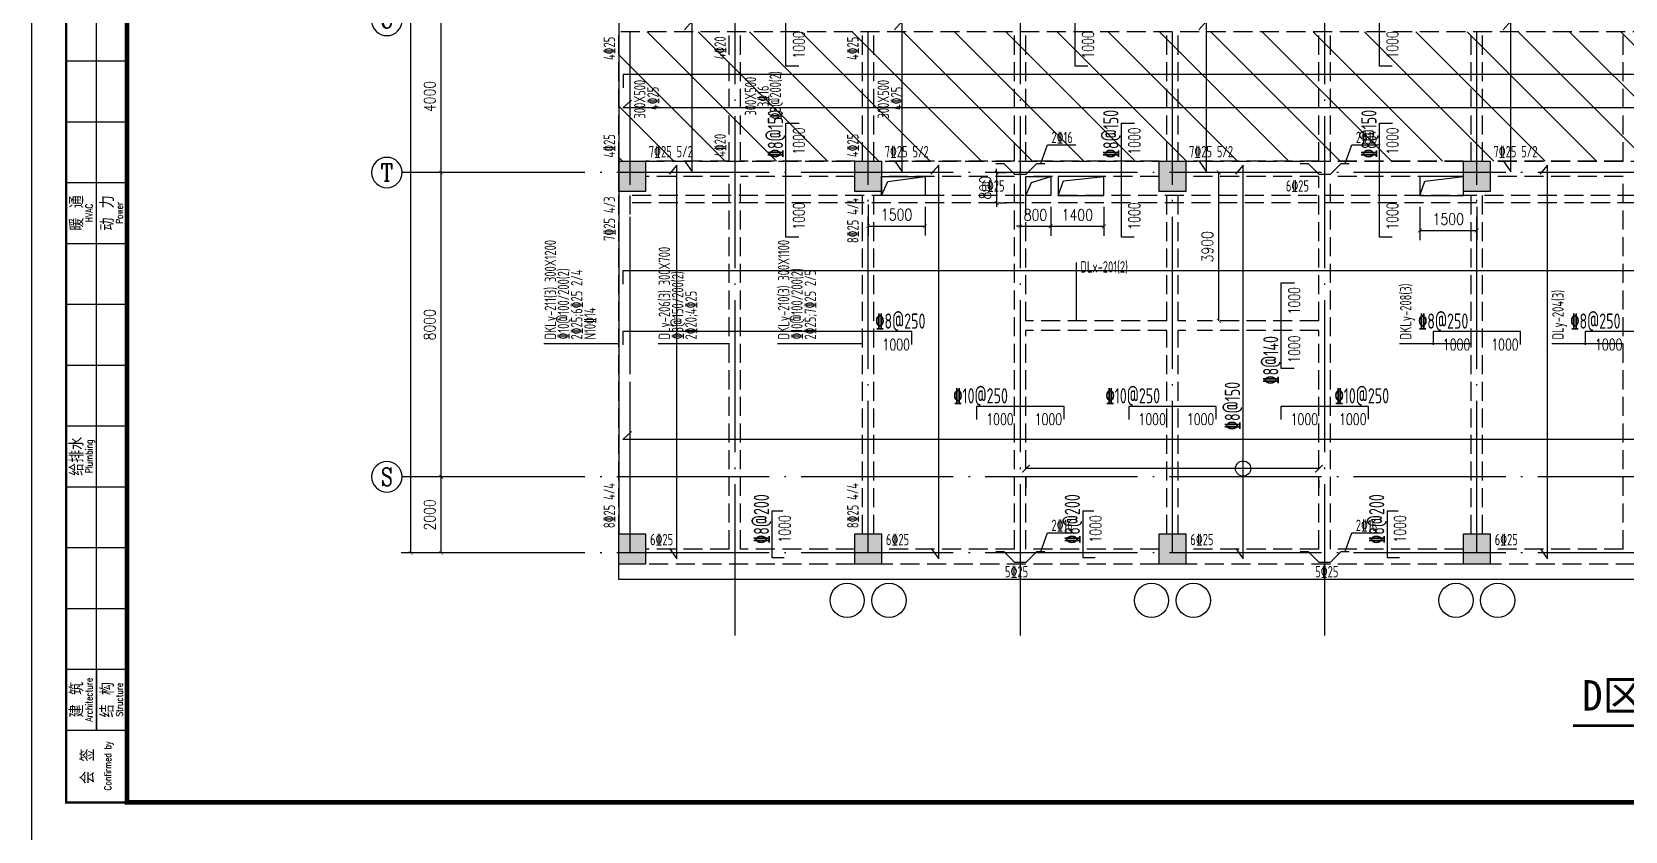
# Model space of a CAD drawing. Header units: millimetres. Extents: x 2998490 to 15040601, y 444546 to 7822218.
# Drawn here: x 14841995 to 14883870, y 7654209 to 7675226 of the extents above; entities that cross this region are included whole.
import ezdxf
from ezdxf.enums import TextEntityAlignment as Align

# ---------------------------------------------------------------- set-up
doc = ezdxf.new("R2010")
doc.units = ezdxf.units.MM
doc.header["$LTSCALE"] = 2000
doc.linetypes.add('DASH', pattern=[0.35, 0.25, -0.1])
doc.linetypes.add('DOTE', pattern=[2.42, 2, -0.2, 0.02, -0.2])
for name, color, linetype in [('3-AXIS', 3, 'Continuous'), ('3-AXIS_TEXT', 7, 'Continuous'), ('3-ban', 84, 'Continuous'), ('3-ban-hatch', 9, 'Continuous'), ('3-ban-rein', 1, 'Continuous'), ('3-ban-TEXT', 7, 'Continuous'), ('3-column-DOWN', 232, 'Continuous'), ('3-COLUMN-UP', 2, 'Continuous'), ('3-dcl', 3, 'Continuous'), ('3-dote', 43, 'DOTE'), ('3-HATCH', 8, 'Continuous'), ('3-liang-rein-X', 54, 'Continuous'), ('3-liang-rein-Y', 130, 'Continuous'), ('3-liang-R截面-X', 50, 'Continuous'), ('3-liang-R截面-Y', 70, 'Continuous'), ('3-liang-s-1', 44, 'Continuous'), ('3-liang-xu', 120, 'DASH'), ('3-装饰线脚', 7, 'Continuous'), ('AXIS', 3, 'Continuous'), ('AXIS_TEXT', 7, 'Continuous'), ('图框', 7, 'Continuous')]:
    doc.layers.add(name, color=color, linetype=linetype)
doc.styles.add('_TCH_AXIS', font='COMPLEX', dxfattribs={"bigfont": 'GBCBIG'})
doc.styles.add('COMPLEX', font='COMPLEX')
doc.styles.add('DIM_FONT', font='SIMPLEX', dxfattribs={"width": 0.8, "bigfont": 'HZTXT'})
doc.styles.add('TJ1', font='tj-romans1.shx', dxfattribs={"width": 0.8, "bigfont": 'tj-hztxt1.shx'})
doc.styles.add('TKZ2_tjkts.shx', font='tjromant.shx', dxfattribs={"bigfont": 'tjkts.shx'})
doc.styles.add('TSSD_Rein', font='Tssdeng.shx', dxfattribs={"width": 0.7, "bigfont": 'hztxt.shx'})
doc.styles.add('黑体', font='SIMHEI.TTF')
doc.dimstyles.new('DIMN100', dxfattribs={"dimtxt": 300, "dimasz": 100, "dimexe": 250, "dimexo": 300, "dimgap": 150, "dimtad": 1, "dimdec": 0, "dimzin": 0, "dimdsep": 46, "dimtxsty": 'DIM_FONT', "dimblk": 'ARCHTICK', "dimcen": 0.09, "dimclrt": 7, "dimazin": 2, "dimtfac": 1, "dimtdec": 0, "dimtix": 1, "dimtmove": 2, "dimatfit": 3, "dimldrblk": 'ARCHTICK', "dimfxl": 0, "dimtolj": 1, "dimtzin": 0, "dimarcsym": 0})

# ---------------------------------------------------------------- blocks, each defined once
blk = doc.blocks.new('TJAD_TK_A0')
at = {"layer": '图框'}
for p, q in [((973, -441.7), (973, 399.3)), ((990, -412.7), (990, -156.7)), ((982, -236.7), (998, -236.7)), ((982, -252.7), (998, -252.7)), ((982, -268.7), (998, -268.7)), ((982, -284.7), (998, -284.7)), ((982, -300.7), (998, -300.7)), ((982, -316.7), (998, -316.7)), ((982, -332.7), (998, -332.7)), ((982, -348.7), (998, -348.7)), ((982, -364.7), (998, -364.7)), ((982, -380.7), (998, -380.7)), ((982, -396.7), (998, -396.7)), ((990, -396.7), (990, -412.7)), ((982, -412.7), (998, -412.7))]:
    blk.add_line(p, q, dxfattribs=at)
at = {"layer": '图框', "const_width": 1.2}
blk.add_lwpolyline([(2152, -431.7), (2152, 389.3), (998, 389.3), (998, -431.7)], close=True, dxfattribs=at)
at = {"layer": '图框', "const_width": 0.6}
blk.add_lwpolyline([(998, -431.7), (982, -431.7), (982, -156.7), (998, -156.7)], dxfattribs=at)
at = {"layer": '图框', "style": 'TKZ2_tjkts.shx'}
for s, p in [('暖 通', (984.79, -276.7)), ('动 力', (992.79, -276.7)), ('给排水', (984.79, -340.7)), ('建 筑', (984.79, -404.7)), ('结 构', (992.79, -404.7)), ('会 签', (987.62, -422.2))]:
    blk.add_text(s, height=3.6, rotation=90, dxfattribs=at).set_placement(p, align=Align.MIDDLE_CENTER)
at = {"layer": '图框', "style": 'TKZ2_tjkts.shx', "width": 0.8}
for s, p in [('HVAC', (988.02, -276.7)), ('Power', (996.02, -276.7)), ('Plumbing', (988.02, -340.7)), ('Architecture', (988.02, -404.7)), ('Structure', (996.02, -404.7)), ('Confirmed by', (992.95, -422.09))]:
    blk.add_text(s, height=1.8, rotation=90, dxfattribs=at).set_placement(p, align=Align.MIDDLE_CENTER)
blk = doc.blocks.new('_ArchTick')
at = {"color": 0, "linetype": 'ByBlock', "const_width": 0.15}
blk.add_lwpolyline([(-0.5, -0.5), (0.5, 0.5)], dxfattribs=at)
blk = doc.blocks.new('*D584')
at = {"layer": 'AXIS', "color": 0, "lineweight": -2}
for p, q in [((14854449, 7663526), (14852501, 7663526)), ((14852751, 7661526), (14852751, 7663526)), ((14854449, 7661526), (14852501, 7661526))]:
    blk.add_line(p, q, dxfattribs=at)
at = {"layer": 'Defpoints', "color": 0}
for p in [(14852751, 7663526), (14854749, 7663526), (14854749, 7661526)]:
    blk.add_point(p, dxfattribs=at)
at = {"layer": 'AXIS', "color": 0, "lineweight": -2, "xscale": 100, "yscale": 100, "zscale": 100}
for p, rotation in [((14852751, 7663526), 90), ((14852751, 7661526), 270)]:
    blk.add_blockref('_ArchTick', p, dxfattribs=dict(at, rotation=rotation))
at = {"layer": 'AXIS', "color": 7, "insert": (14852451, 7662526), "char_height": 300, "attachment_point": 5, "rotation": 90, "style": 'DIM_FONT'}
blk.add_mtext('\\A1;2000', dxfattribs=at)
blk = doc.blocks.new('*D585')
at = {"layer": 'AXIS', "color": 0, "lineweight": -2}
for p, q in [((14854449, 7671526), (14852501, 7671526)), ((14852751, 7663526), (14852751, 7671526)), ((14854449, 7663526), (14852501, 7663526))]:
    blk.add_line(p, q, dxfattribs=at)
at = {"layer": 'Defpoints', "color": 0}
for p in [(14852751, 7671526), (14854749, 7671526), (14854749, 7663526)]:
    blk.add_point(p, dxfattribs=at)
at = {"layer": 'AXIS', "color": 0, "lineweight": -2, "xscale": 100, "yscale": 100, "zscale": 100}
for p, rotation in [((14852751, 7671526), 90), ((14852751, 7663526), 270)]:
    blk.add_blockref('_ArchTick', p, dxfattribs=dict(at, rotation=rotation))
at = {"layer": 'AXIS', "color": 7, "insert": (14852451, 7667526), "char_height": 300, "attachment_point": 5, "rotation": 90, "style": 'DIM_FONT'}
blk.add_mtext('\\A1;8000', dxfattribs=at)
blk = doc.blocks.new('*D586')
at = {"layer": 'AXIS', "color": 0, "lineweight": -2}
for p, q in [((14854449, 7675526), (14852501, 7675526)), ((14852751, 7671526), (14852751, 7675526)), ((14854449, 7671526), (14852501, 7671526))]:
    blk.add_line(p, q, dxfattribs=at)
at = {"layer": 'Defpoints', "color": 0}
for p in [(14852751, 7675526), (14854749, 7675526), (14854749, 7671526)]:
    blk.add_point(p, dxfattribs=at)
at = {"layer": 'AXIS', "color": 0, "lineweight": -2, "xscale": 100, "yscale": 100, "zscale": 100}
for p, rotation in [((14852751, 7675526), 90), ((14852751, 7671526), 270)]:
    blk.add_blockref('_ArchTick', p, dxfattribs=dict(at, rotation=rotation))
at = {"layer": 'AXIS', "color": 7, "insert": (14852451, 7673526), "char_height": 300, "attachment_point": 5, "rotation": 90, "style": 'DIM_FONT'}
blk.add_mtext('\\A1;4000', dxfattribs=at)
blk = doc.blocks.new('*D594')
at = {"layer": 'AXIS', "color": 0, "lineweight": -2}
for p, q in [((14855249, 7689526), (14851701, 7689526)), ((14851951, 7661526), (14851951, 7689526)), ((14855249, 7661526), (14851701, 7661526))]:
    blk.add_line(p, q, dxfattribs=at)
at = {"layer": 'Defpoints', "color": 0}
for p in [(14851951, 7689526), (14855549, 7689526), (14855549, 7661526)]:
    blk.add_point(p, dxfattribs=at)
at = {"layer": 'AXIS', "color": 0, "lineweight": -2, "xscale": 100, "yscale": 100, "zscale": 100}
for p, rotation in [((14851951, 7689526), 90), ((14851951, 7661526), 270)]:
    blk.add_blockref('_ArchTick', p, dxfattribs=dict(at, rotation=rotation))
at = {"layer": 'AXIS', "color": 7, "insert": (14851640, 7677015), "char_height": 300, "attachment_point": 5, "rotation": 90, "style": 'DIM_FONT'}
blk.add_mtext('\\A1;28000', dxfattribs=at)
blk = doc.blocks.new('_AXISO')
blk.add_circle((0, 0), 0.5)
at = {"layer": '3-AXIS_TEXT', "style": 'COMPLEX', "width": 1.041667}
blk.add_attdef('A', text='', height=0.56, dxfattribs=at).set_placement((-0.25, -0.28), (0.25, -0.28), align=Align.FIT)
blk = doc.blocks.new('*D843')
at = {"layer": '3-ban', "color": 0, "lineweight": -2}
for p, q in [((14875822, 7663742), (14868122, 7663742)), ((14868122, 7663508), (14868122, 7663242)), ((14875822, 7663442), (14875822, 7663242))]:
    blk.add_line(p, q, dxfattribs=at)
at = {"layer": 'Defpoints', "color": 0}
for p in [(14868122, 7664108), (14875822, 7664042), (14868122, 7663742)]:
    blk.add_point(p, dxfattribs=at)
at = {"layer": '3-ban', "color": 0, "lineweight": -2, "xscale": 200, "yscale": 200, "zscale": 200, "rotation": 180}
blk.add_blockref('_ArchTick', (14868122, 7663742), dxfattribs=at)
at = {"layer": '3-ban', "color": 0, "lineweight": -2, "xscale": 200, "yscale": 200, "zscale": 200}
blk.add_blockref('_ArchTick', (14875822, 7663742), dxfattribs=at)
blk = doc.blocks.new('*D1861')
at = {"layer": '3-ban', "color": 0, "lineweight": -2}
for p, q in [((14873191, 7667626), (14873191, 7671526)), ((14873491, 7671526), (14873441, 7671526)), ((14873491, 7667626), (14873441, 7667626))]:
    blk.add_line(p, q, dxfattribs=at)
at = {"layer": 'Defpoints', "color": 0}
for p in [(14873191, 7671526), (14873191, 7671526), (14873191, 7667626)]:
    blk.add_point(p, dxfattribs=at)
at = {"layer": '3-ban', "color": 0, "lineweight": -2, "xscale": 100, "yscale": 100, "zscale": 100}
for p, rotation in [((14873191, 7671526), 90), ((14873191, 7667626), 270)]:
    blk.add_blockref('_ArchTick', p, dxfattribs=dict(at, rotation=rotation))
at = {"layer": '3-ban', "color": 7, "insert": (14872891, 7669576), "char_height": 300, "attachment_point": 5, "rotation": 90, "style": 'DIM_FONT'}
blk.add_mtext('\\A1;3900', dxfattribs=at)
blk = doc.blocks.new('*D1862')
at = {"layer": '3-ban', "color": 0, "lineweight": -2}
for p, q in [((14867350, 7671526), (14867350, 7671626)), ((14867350, 7671526), (14867350, 7670726)), ((14867387, 7671526), (14867600, 7671526)), ((14867350, 7670726), (14867350, 7670626)), ((14867387, 7670726), (14867600, 7670726))]:
    blk.add_line(p, q, dxfattribs=at)
at = {"layer": 'Defpoints', "color": 0}
for p in [(14867087, 7671526), (14867087, 7670726), (14867350, 7670726)]:
    blk.add_point(p, dxfattribs=at)
at = {"layer": '3-ban', "color": 0, "lineweight": -2, "xscale": 100, "yscale": 100, "zscale": 100}
for p, rotation in [((14867350, 7671526), 270), ((14867350, 7670726), 90)]:
    blk.add_blockref('_ArchTick', p, dxfattribs=dict(at, rotation=rotation))
at = {"layer": '3-ban', "color": 7, "insert": (14867050, 7671126), "char_height": 300, "attachment_point": 5, "rotation": 90, "style": 'DIM_FONT'}
blk.add_mtext('\\A1;800', dxfattribs=at)
blk = doc.blocks.new('*D1909')
at = {"layer": '3-ban', "color": 0, "lineweight": -2}
for p, q in [((14863972, 7670684), (14863972, 7669868)), ((14865472, 7670626), (14865472, 7669868)), ((14863972, 7670118), (14865472, 7670118))]:
    blk.add_line(p, q, dxfattribs=at)
at = {"layer": 'Defpoints', "color": 0}
for p in [(14863972, 7670984), (14865472, 7670926), (14865472, 7670118)]:
    blk.add_point(p, dxfattribs=at)
at = {"layer": '3-ban', "color": 0, "lineweight": -2, "xscale": 100, "yscale": 100, "zscale": 100, "rotation": 180}
blk.add_blockref('_ArchTick', (14863972, 7670118), dxfattribs=at)
at = {"layer": '3-ban', "color": 0, "lineweight": -2, "xscale": 100, "yscale": 100, "zscale": 100}
blk.add_blockref('_ArchTick', (14865472, 7670118), dxfattribs=at)
at = {"layer": '3-ban', "color": 7, "insert": (14864722, 7670418), "char_height": 300, "attachment_point": 5, "style": 'DIM_FONT'}
blk.add_mtext('\\A1;1500', dxfattribs=at)
blk = doc.blocks.new('*D1910')
at = {"layer": '3-ban', "color": 0, "lineweight": -2}
for p, q in [((14867972, 7670626), (14867972, 7669863)), ((14868772, 7670626), (14868772, 7669863)), ((14867972, 7670113), (14867872, 7670113)), ((14867972, 7670113), (14868772, 7670113)), ((14868772, 7670113), (14868872, 7670113))]:
    blk.add_line(p, q, dxfattribs=at)
at = {"layer": 'Defpoints', "color": 0}
for p in [(14867972, 7670926), (14868772, 7670926), (14868772, 7670113)]:
    blk.add_point(p, dxfattribs=at)
at = {"layer": '3-ban', "color": 0, "lineweight": -2, "xscale": 100, "yscale": 100, "zscale": 100}
blk.add_blockref('_ArchTick', (14867972, 7670113), dxfattribs=at)
at = {"layer": '3-ban', "color": 0, "lineweight": -2, "xscale": 100, "yscale": 100, "zscale": 100, "rotation": 180}
blk.add_blockref('_ArchTick', (14868772, 7670113), dxfattribs=at)
at = {"layer": '3-ban', "color": 7, "insert": (14868372, 7670413), "char_height": 300, "attachment_point": 5, "style": 'DIM_FONT'}
blk.add_mtext('\\A1;800', dxfattribs=at)
blk = doc.blocks.new('*D1911')
at = {"layer": '3-ban', "color": 0, "lineweight": -2}
for p, q in [((14868772, 7670626), (14868772, 7669863)), ((14870172, 7670626), (14870172, 7669863)), ((14868772, 7670113), (14870172, 7670113))]:
    blk.add_line(p, q, dxfattribs=at)
at = {"layer": 'Defpoints', "color": 0}
for p in [(14868772, 7670926), (14870172, 7670926), (14870172, 7670113)]:
    blk.add_point(p, dxfattribs=at)
at = {"layer": '3-ban', "color": 0, "lineweight": -2, "xscale": 100, "yscale": 100, "zscale": 100, "rotation": 180}
blk.add_blockref('_ArchTick', (14868772, 7670113), dxfattribs=at)
at = {"layer": '3-ban', "color": 0, "lineweight": -2, "xscale": 100, "yscale": 100, "zscale": 100}
blk.add_blockref('_ArchTick', (14870172, 7670113), dxfattribs=at)
at = {"layer": '3-ban', "color": 7, "insert": (14869472, 7670413), "char_height": 300, "attachment_point": 5, "style": 'DIM_FONT'}
blk.add_mtext('\\A1;1400', dxfattribs=at)
blk = doc.blocks.new('*D1914')
at = {"layer": '3-ban', "color": 0, "lineweight": -2}
for p, q in [((14878472, 7670626), (14878472, 7669751)), ((14879972, 7670626), (14879972, 7669751)), ((14878472, 7670001), (14879972, 7670001))]:
    blk.add_line(p, q, dxfattribs=at)
at = {"layer": 'Defpoints', "color": 0}
for p in [(14878472, 7670926), (14879972, 7670926), (14879972, 7670001)]:
    blk.add_point(p, dxfattribs=at)
at = {"layer": '3-ban', "color": 0, "lineweight": -2, "xscale": 100, "yscale": 100, "zscale": 100, "rotation": 180}
blk.add_blockref('_ArchTick', (14878472, 7670001), dxfattribs=at)
at = {"layer": '3-ban', "color": 0, "lineweight": -2, "xscale": 100, "yscale": 100, "zscale": 100}
blk.add_blockref('_ArchTick', (14879972, 7670001), dxfattribs=at)
at = {"layer": '3-ban', "color": 7, "insert": (14879222, 7670301), "char_height": 300, "attachment_point": 5, "style": 'DIM_FONT'}
blk.add_mtext('\\A1;1500', dxfattribs=at)

msp = doc.modelspace()

# ---------------------------------------------------------------- hatches: boundary and pattern name
at = {"layer": '3-ban-hatch'}
h = msp.add_hatch(dxfattribs=at)
h.set_pattern_fill('ANSI31', color=8, scale=300, style=0)
h.set_pattern_definition([(135, (29313031.1, 0.0005), (673.51921, 673.51921), [])])
h.paths.add_polyline_path([(14930272.2, 7671826), (14930272.2, 7678226), (14930861.1, 7678226), (14931365.9, 7678530.6), (14933969.3, 7681133.3), (14934198.4, 7681687.4), (14934198.4, 7685366.3), (14933968.1, 7685919.9), (14931366.1, 7688522), (14930812, 7688751), (14927132.6, 7688751), (14926578.6, 7688521.8), (14923976.9, 7685920.1), (14923747.2, 7685366.3), (14923747.2, 7683826), (14920272.2, 7683826), (14920272.2, 7678226), (14920272.2, 7675526), (14920272.2, 7675226), (14857422.2, 7675226), (14857422.2, 7671826)])
at = {"layer": '3-HATCH'}
for points in [[(14858122.2, 7671026), (14857422.2, 7671026), (14857422.2, 7671826), (14858122.2, 7671826)], [(14864322.2, 7671026), (14863622.2, 7671026), (14863622.2, 7671826), (14864322.2, 7671826)], [(14872322.2, 7671026), (14871622.2, 7671026), (14871622.2, 7671826), (14872322.2, 7671826)], [(14880322.2, 7671026), (14879622.2, 7671026), (14879622.2, 7671826), (14880322.2, 7671826)], [(14858122.2, 7661226), (14857422.2, 7661226), (14857422.2, 7662026), (14858122.2, 7662026)], [(14864322.2, 7661226), (14863622.2, 7661226), (14863622.2, 7662026), (14864322.2, 7662026)], [(14872322.2, 7661226), (14871622.2, 7661226), (14871622.2, 7662026), (14872322.2, 7662026)], [(14880322.2, 7661226), (14879622.2, 7661226), (14879622.2, 7662026), (14880322.2, 7662026)]]:
    msp.add_hatch(color=256, dxfattribs=at).paths.add_polyline_path(points)

# ---------------------------------------------------------------- linework, layer by layer
at = {"layer": '3-AXIS', "color": 15, "linetype": 'DOTE'}
for p, q in [((14857722.2, 7661526), (14857722.2, 7690180.9)), ((14863972.2, 7661526), (14863972.2, 7690180.9)), ((14871972.2, 7661526), (14871972.2, 7690180.9)), ((14879972.2, 7661526), (14879972.2, 7690180.9)), ((14933972.2, 7671526), (14854749, 7671526)), ((14933972.2, 7663526), (14854749, 7663526)), ((14933972.2, 7661526), (14854749, 7661526))]:
    msp.add_line(p, q, dxfattribs=at)
at = {"layer": '3-ban', "const_width": 70}
msp.add_lwpolyline([(14882503.2, 7656979.1), (14895395.2, 7656979.1)], dxfattribs=at)
at = {"layer": '3-ban'}
msp.add_circle((14873828, 7663741.7), 200, dxfattribs=at)
at = {"layer": '3-ban-rein'}
for points in [[(14862150.7, 7674326), (14861812.7, 7674326), (14861812.7, 7677123.6), (14862158.7, 7677123.6)], [(14869750.8, 7674326), (14869412.9, 7674326), (14869412.9, 7677123.6), (14869758.9, 7677123.6)], [(14877750.8, 7674326), (14877412.9, 7674326), (14877412.9, 7677123.6), (14877758.9, 7677123.6)], [(14859154.7, 7671821.8), (14859348.2, 7671548.1), (14859348.2, 7675505.4), (14859145.1, 7675276.1)], [(14864674, 7671821.8), (14864867.4, 7671548.1), (14864867.4, 7675505.4), (14864664.3, 7675276.1)], [(14872674, 7671821.8), (14872867.4, 7671548.1), (14872867.4, 7675505.4), (14872664.3, 7675276.1)], [(14880674, 7671821.8), (14880867.4, 7671548.1), (14880867.4, 7675505.4), (14880664.3, 7675276.1)], [(14930116.1, 7673765.3), (14930116.1, 7674103.2), (14857539.1, 7674103.2), (14857539.1, 7673757.2)], [(14929910.3, 7673423.5), (14930184, 7673230.1), (14857522.9, 7673230.1), (14857752.2, 7673433.2)], [(14862150.7, 7669826), (14861812.7, 7669826), (14861812.7, 7672826), (14862158.7, 7672826)], [(14870967.4, 7669826), (14870629.5, 7669826), (14870629.5, 7672826), (14870975.5, 7672826)], [(14877750.8, 7669826), (14877412.9, 7669826), (14877412.9, 7672826), (14877758.9, 7672826)], [(14858756.2, 7661642.1), (14858949.7, 7661368.5), (14858949.7, 7671716.3), (14858746.6, 7671487)], [(14865634.5, 7661642.1), (14865828, 7661368.5), (14865828, 7671716.3), (14865624.9, 7671487)], [(14873634.5, 7661642.1), (14873828, 7661368.5), (14873828, 7671716.3), (14873624.9, 7671487)], [(14881634.5, 7661642.1), (14881828, 7661368.5), (14881828, 7671716.3), (14881624.9, 7671487)], [(14920116.1, 7668601.5), (14920116.1, 7668939.4), (14857525, 7668939.4), (14857525, 7668593.4)], [(14875169.7, 7666376), (14874831.7, 7666376), (14874831.7, 7668626), (14875177.7, 7668626)], [(14865122.3, 7667005.4), (14865122.3, 7667343.3), (14857525, 7667343.3), (14857525, 7666997.3)], [(14881122.3, 7667005.4), (14881122.3, 7667343.3), (14878822.3, 7667343.3), (14878822.3, 7666997.3)], [(14885122.3, 7667005.4), (14885122.3, 7667343.3), (14882822.3, 7667343.3), (14882822.3, 7666997.3)], [(14869122.3, 7665041.2), (14869122.3, 7665379.1), (14866822.3, 7665379.1), (14866822.3, 7665033.1)], [(14873122.3, 7665041.2), (14873122.3, 7665379.1), (14870822.3, 7665379.1), (14870822.3, 7665033.1)], [(14877122.3, 7665041.2), (14877122.3, 7665379.1), (14874822.3, 7665379.1), (14874822.3, 7665033.1)], [(14919910.3, 7664704.8), (14920184, 7664511.4), (14857522.9, 7664511.4), (14857752.2, 7664714.5)], [(14861733, 7662626), (14861440.9, 7662626), (14861440.9, 7661400), (14861770.2, 7661400)], [(14869904.8, 7662626), (14869612.8, 7662626), (14869612.8, 7661400), (14869942.1, 7661400)], [(14877904.8, 7662626), (14877612.8, 7662626), (14877612.8, 7661400), (14877942.1, 7661400)]]:
    msp.add_lwpolyline(points, dxfattribs=at)
at = {"layer": '3-column-DOWN'}
for points in [[(14858122.2, 7671026), (14857422.2, 7671026), (14857422.2, 7671826), (14858122.2, 7671826)], [(14864322.2, 7671026), (14863622.2, 7671026), (14863622.2, 7671826), (14864322.2, 7671826)], [(14872322.2, 7671026), (14871622.2, 7671026), (14871622.2, 7671826), (14872322.2, 7671826)], [(14880322.2, 7671026), (14879622.2, 7671026), (14879622.2, 7671826), (14880322.2, 7671826)], [(14858122.2, 7661226), (14857422.2, 7661226), (14857422.2, 7662026), (14858122.2, 7662026)], [(14864322.2, 7661226), (14863622.2, 7661226), (14863622.2, 7662026), (14864322.2, 7662026)], [(14872322.2, 7661226), (14871622.2, 7661226), (14871622.2, 7662026), (14872322.2, 7662026)], [(14880322.2, 7661226), (14879622.2, 7661226), (14879622.2, 7662026), (14880322.2, 7662026)]]:
    msp.add_lwpolyline(points, close=True, dxfattribs=at)
at = {"layer": '3-COLUMN-UP'}
for points in [[(14858122.2, 7671026), (14857422.2, 7671026), (14857422.2, 7671826), (14858122.2, 7671826)], [(14864322.2, 7671026), (14863622.2, 7671026), (14863622.2, 7671826), (14864322.2, 7671826)], [(14872322.2, 7671026), (14871622.2, 7671026), (14871622.2, 7671826), (14872322.2, 7671826)], [(14880322.2, 7671026), (14879622.2, 7671026), (14879622.2, 7671826), (14880322.2, 7671826)], [(14858122.2, 7661226), (14857422.2, 7661226), (14857422.2, 7662026), (14858122.2, 7662026)], [(14864322.2, 7661226), (14863622.2, 7661226), (14863622.2, 7662026), (14864322.2, 7662026)], [(14872322.2, 7661226), (14871622.2, 7661226), (14871622.2, 7662026), (14872322.2, 7662026)], [(14880322.2, 7661226), (14879622.2, 7661226), (14879622.2, 7662026), (14880322.2, 7662026)]]:
    msp.add_lwpolyline(points, close=True, dxfattribs=at)
at = {"layer": '3-dcl', "linetype": 'DASH'}
msp.add_lwpolyline([(14930272.2, 7671826), (14930272.2, 7678226), (14930861.1, 7678226), (14931365.9, 7678530.6), (14933969.3, 7681133.3), (14934198.4, 7681687.4), (14934198.4, 7685366.3), (14933968.1, 7685919.9), (14931366.1, 7688522), (14930812, 7688751), (14927132.6, 7688751), (14926578.6, 7688521.8), (14923976.9, 7685920.1), (14923747.2, 7685366.3), (14923747.2, 7683826), (14920272.2, 7683826), (14920272.2, 7678226), (14920272.2, 7678226), (14920272.2, 7675526), (14920272.2, 7675526), (14920272.2, 7675226), (14857422.2, 7675226), (14857422.2, 7671826), (14930272.2, 7671826)], dxfattribs=at)
at = {"layer": '3-dote'}
for p, q in [((14860472.2, 7687531.2), (14860472.2, 7659349.6)), ((14867972.2, 7687531.2), (14867972.2, 7659349.6)), ((14875972.2, 7687531.2), (14875972.2, 7659349.6))]:
    msp.add_line(p, q, dxfattribs=at)
at = {"layer": '3-liang-rein-X'}
for p, q in [((14868509.9, 7671761.9), (14868687.2, 7672253.8)), ((14868687.2, 7672253.8), (14869432.4, 7672253.8)), ((14876509.9, 7671761.9), (14876687.2, 7672253.8)), ((14876687.2, 7672253.8), (14877432.4, 7672253.8)), ((14868509.9, 7661561.9), (14868687.2, 7662053.8)), ((14868687.2, 7662053.8), (14869432.4, 7662053.8)), ((14876509.9, 7661561.9), (14876687.2, 7662053.8)), ((14876687.2, 7662053.8), (14877432.4, 7662053.8))]:
    msp.add_line(p, q, dxfattribs=at)
at = {"layer": '3-liang-rein-X', "color": 1}
for points in [[(14867330.2, 7671762.7), (14867540.1, 7671762.7), (14867822.9, 7671479.9), (14868122.9, 7671479.9), (14868405, 7671761.9), (14868614.9, 7671761.9)], [(14875330.2, 7671762.7), (14875540.1, 7671762.7), (14875822.9, 7671479.9), (14876122.9, 7671479.9), (14876405, 7671761.9), (14876614.9, 7671761.9)], [(14867330.2, 7661562.7), (14867540.1, 7661562.7), (14867822.9, 7661279.9), (14868122.9, 7661279.9), (14868405, 7661561.9), (14868614.9, 7661561.9)], [(14875330.2, 7661562.7), (14875540.1, 7661562.7), (14875822.9, 7661279.9), (14876122.9, 7661279.9), (14876405, 7661561.9), (14876614.9, 7661561.9)]]:
    msp.add_lwpolyline(points, dxfattribs=at)
at = {"layer": '3-liang-R截面-X'}
msp.add_line((14869444.5, 7669164.5), (14869444.5, 7667626), dxfattribs=at)
at = {"layer": '3-liang-R截面-Y'}
for p, q in [((14855453.9, 7667032.1), (14857420.8, 7667032.1)), ((14858458.1, 7667032.1), (14860332.4, 7667032.1)), ((14861592.3, 7667032.1), (14863822.2, 7667032.1)), ((14877942.3, 7667032.1), (14879822.2, 7667032.1)), ((14881942.3, 7667032.1), (14883822.2, 7667032.1))]:
    msp.add_line(p, q, dxfattribs=at)
at = {"layer": '3-liang-s-1'}
for points in [[(14857422.2, 7684376), (14857422.2, 7662026)], [(14864322.2, 7670926), (14864494.6, 7671291), (14865472.2, 7671426)], [(14868122.2, 7670926), (14868265.4, 7671268.8), (14868772.2, 7671426)], [(14868972.2, 7670926), (14869104.2, 7671304.5), (14870172.2, 7671426)], [(14878472.2, 7670926), (14878603.9, 7671302.3), (14879622.2, 7671426)], [(14930672.2, 7662826), (14920672.2, 7662826), (14920672.2, 7660826), (14857422.2, 7660826), (14857422.2, 7661226)]]:
    msp.add_lwpolyline(points, dxfattribs=at)
for points in [[(14864322.2, 7671426), (14865472.2, 7671426), (14865472.2, 7670926), (14864322.2, 7670926)], [(14868772.2, 7670926), (14868122.2, 7670926), (14868122.2, 7671426), (14868772.2, 7671426)], [(14868972.2, 7670926), (14870172.2, 7670926), (14870172.2, 7671426), (14868972.2, 7671426)], [(14878472.2, 7670926), (14879622.2, 7670926), (14879622.2, 7671426), (14878472.2, 7671426)]]:
    msp.add_lwpolyline(points, close=True, dxfattribs=at)
at = {"layer": '3-liang-xu'}
for p, q in [((14857422.2, 7671826), (14857422.2, 7675226)), ((14857722.2, 7671826), (14857722.2, 7675226)), ((14860322.2, 7671826), (14860322.2, 7675226)), ((14860622.2, 7671826), (14860622.2, 7675226)), ((14863822.2, 7671826), (14863822.2, 7675226)), ((14864122.2, 7671826), (14864122.2, 7675226)), ((14867822.2, 7671826), (14867822.2, 7675226)), ((14868122.2, 7671826), (14868122.2, 7675226)), ((14871822.2, 7671826), (14871822.2, 7675226)), ((14872122.2, 7671826), (14872122.2, 7675226)), ((14875822.2, 7671826), (14875822.2, 7675226)), ((14876122.2, 7671826), (14876122.2, 7675226)), ((14879822.2, 7671826), (14879822.2, 7675226)), ((14880122.2, 7671826), (14880122.2, 7675226)), ((14883822.2, 7671826), (14883822.2, 7675226)), ((14860322.2, 7671826), (14858122.2, 7671826)), ((14863622.2, 7671826), (14860622.2, 7671826)), ((14867822.2, 7671826), (14864322.2, 7671826)), ((14871622.2, 7671826), (14868122.2, 7671826)), ((14875822.2, 7671826), (14872322.2, 7671826)), ((14879622.2, 7671826), (14876122.2, 7671826)), ((14883822.2, 7671826), (14880322.2, 7671826)), ((14860322.2, 7671426), (14858122.2, 7671426)), ((14860322.2, 7661626), (14860322.2, 7671426)), ((14860622.2, 7661626), (14860622.2, 7671426)), ((14863622.2, 7671426), (14860622.2, 7671426)), ((14867822.2, 7671426), (14864322.2, 7671426)), ((14867822.2, 7661626), (14867822.2, 7671426)), ((14871622.2, 7671426), (14868122.2, 7671426)), ((14868122.2, 7667626), (14868122.2, 7671426)), ((14875822.2, 7671426), (14872322.2, 7671426)), ((14875822.2, 7667626), (14875822.2, 7671426)), ((14876122.2, 7661626), (14876122.2, 7671426)), ((14879622.2, 7671426), (14876122.2, 7671426)), ((14883822.2, 7671426), (14880322.2, 7671426)), ((14883822.2, 7661626), (14883822.2, 7671426)), ((14857422.2, 7662026), (14857422.2, 7671026)), ((14919872.1, 7670926), (14857722.1, 7670926)), ((14919872.1, 7670726), (14857722.1, 7670726)), ((14857722.2, 7662026), (14857722.2, 7671026)), ((14863822.2, 7662026), (14863822.2, 7671026)), ((14864122.2, 7662026), (14864122.2, 7671026)), ((14871822.2, 7667626), (14871822.2, 7671026)), ((14872122.2, 7667626), (14872122.2, 7671026)), ((14879822.2, 7662026), (14879822.2, 7671026)), ((14880122.2, 7662026), (14880122.2, 7671026)), ((14871822.2, 7667626), (14868122.2, 7667626)), ((14868122.2, 7661626), (14868122.2, 7667376)), ((14871822.2, 7667376), (14868122.2, 7667376)), ((14871822.2, 7662026), (14871822.2, 7667376)), ((14872322.2, 7667626), (14872122.2, 7667626)), ((14872122.2, 7662026), (14872122.2, 7667376)), ((14872322.2, 7667376), (14872122.2, 7667376)), ((14875822.2, 7667626), (14872622.2, 7667626)), ((14875822.2, 7667376), (14872622.2, 7667376)), ((14875822.2, 7661626), (14875822.2, 7667376)), ((14860322.2, 7661626), (14858122.2, 7661626)), ((14863622.2, 7661626), (14860622.2, 7661626)), ((14867822.2, 7661626), (14864322.2, 7661626)), ((14871622.2, 7661626), (14868122.2, 7661626)), ((14875822.2, 7661626), (14872322.2, 7661626)), ((14879622.2, 7661626), (14876122.2, 7661626)), ((14883822.2, 7661626), (14880322.2, 7661626)), ((14863622.2, 7661226), (14858122.2, 7661226)), ((14871622.2, 7661226), (14864322.2, 7661226)), ((14879622.2, 7661226), (14872322.2, 7661226)), ((14887622.2, 7661226), (14880322.2, 7661226))]:
    msp.add_line(p, q, dxfattribs=at)
at = {"layer": '3-装饰线脚'}
for centre in [(14863422.2, 7660276), (14864522.2, 7660276), (14871422.2, 7660276), (14872522.2, 7660276), (14879422.2, 7660276), (14880522.2, 7660276)]:
    msp.add_circle(centre, 450, dxfattribs=at)
at = {"layer": 'AXIS'}
for p, q in [((14854749, 7671526), (14851724.5, 7671526)), ((14854749, 7663526), (14851724.5, 7663526))]:
    msp.add_line(p, q, dxfattribs=at)

# ---------------------------------------------------------------- block references
ref = msp.add_blockref('_AXISO', (14851324.5, 7675526), dxfattribs=dict(at, xscale=-800, yscale=800, zscale=800))
ref.add_attrib('A', 'U', dxfattribs={"layer": 'AXIS_TEXT', "height": 405.5, "style": '_TCH_AXIS'}).set_placement((14851131.4, 7675323.3), (14851517.6, 7675323.3), align=Align.FIT)
ref = msp.add_blockref('_AXISO', (14851324.5, 7671526), dxfattribs=dict(at, xscale=-800, yscale=800, zscale=800))
ref.add_attrib('A', 'T', dxfattribs={"layer": 'AXIS_TEXT', "height": 455.7, "style": '_TCH_AXIS'}).set_placement((14851161.7, 7671298.2), (14851487.2, 7671298.2), align=Align.FIT)
ref = msp.add_blockref('_AXISO', (14851324.5, 7663526), dxfattribs=dict(at, xscale=-800, yscale=800, zscale=800))
ref.add_attrib('A', 'S', dxfattribs={"layer": 'AXIS_TEXT', "height": 465.9, "style": '_TCH_AXIS'}).set_placement((14851169.2, 7663293), (14851479.8, 7663293), align=Align.FIT)
at = {"layer": '图框', "xscale": 100, "yscale": 100, "zscale": 100}
msp.add_blockref('TJAD_TK_A0', (14744694.6, 7698133.9), dxfattribs=at)

# ---------------------------------------------------------------- texts
at = {"layer": '3-ban', "style": 'TSSD_Rein', "width": 0.7}
for s, rotation, p in [('%%1328@150', 89.99419, (14861735.6, 7671904.7, -5065)), ('%%1328@150', 89.99419, (14870552.4, 7671904.7, -5065)), ('%%1328@150', 89.99419, (14877335.8, 7671904.7, -5065)), ('%%1328@250', 0.00581, (14864162.3, 7667420.2, -5065)), ('%%1328@250', 0.00581, (14878429.8, 7667420.2, -5065)), ('%%1328@250', 0.00581, (14882429.8, 7667420.2, -5065)), ('%%1328@140', 89.99419, (14874754.7, 7665951.9, -5065)), ('%%13210@250', 0.00581, (14866214.4, 7665456, -5065)), ('%%13210@250', 0.00581, (14870214.4, 7665456, -5065)), ('%%1328@150', 89.99419, (14873747, 7664753.4, -5065)), ('%%13210@250', 0.00581, (14876233.5, 7665456, -5065)), ('%%1328@200', 90.00581, (14861368.8, 7661762, -5065)), ('%%1328@200', 90.00581, (14869540.6, 7661762, -5065)), ('%%1328@200', 90.00581, (14877540.6, 7661762, -5065))]:
    msp.add_text(s, height=400, rotation=rotation, dxfattribs=at).set_placement(p)
at = {"layer": '3-ban', "style": '黑体'}
msp.add_text('D区二层结构平面布置图', height=800, dxfattribs=at).set_placement((14882734.5, 7657379.1))
at = {"layer": '3-ban-TEXT', "style": 'TJ1', "width": 0.7}
for p in [(14862302.6, 7674522.9), (14869902.7, 7674522.9), (14877902.7, 7674522.9), (14862302.6, 7671995.9), (14871119.4, 7671995.9), (14877902.7, 7671995.9), (14862302.6, 7670022.9), (14871119.4, 7670022.9), (14877902.7, 7670022.9), (14875321.6, 7667795.9), (14875321.6, 7666522.9), (14861930.8, 7661795.9), (14870102.7, 7661795.9), (14878102.7, 7661795.9)]:
    msp.add_text('1000', height=300, rotation=90, dxfattribs=at).set_placement(p)
for p in [(14864351.9, 7666853.4), (14879078.9, 7666853.4), (14880351.9, 7666853.4), (14883078.9, 7666853.4), (14867078.9, 7664889.2), (14868351.9, 7664889.2), (14871078.9, 7664889.2), (14872351.9, 7664889.2), (14875078.9, 7664889.2), (14876351.9, 7664889.2)]:
    msp.add_text('1000', height=300, dxfattribs=at).set_placement(p)
at = {"layer": '3-liang-rein-X', "style": 'TSSD_Rein', "width": 0.7}
for s, p in [('2%%13216', (14868791.4, 7672299.4)), ('2%%13216', (14876791.4, 7672299.4)), ('7%%13225 5/2', (14858208.3, 7671926)), ('7%%13225 5/2', (14864408.3, 7671926)), ('7%%13225 5/2', (14872408.3, 7671926)), ('7%%13225 5/2', (14880408.3, 7671926)), ('6%%13225', (14866952.3, 7671026)), ('6%%13225', (14874952.3, 7671026)), ('2%%13216', (14868791.4, 7662099.4)), ('2%%13216', (14876791.4, 7662099.4)), ('6%%13225', (14858242.2, 7661726)), ('6%%13225', (14864442.2, 7661726)), ('6%%13225', (14872442.2, 7661726)), ('6%%13225', (14880442.2, 7661726)), ('5%%13225', (14867570.8, 7660881.2)), ('5%%13225', (14875724.2, 7660881.2))]:
    msp.add_text(s, height=300, dxfattribs=at).set_placement(p)
at = {"layer": '3-liang-rein-Y', "style": 'TSSD_Rein', "width": 0.7}
for s, p in [('4%%13225', (14857319.6, 7674485)), ('4%%13220', (14860232.4, 7674502.1)), ('4%%13225', (14863721, 7674485)), ('%%1328@200(2)', (14861686.1, 7672924.2)), ('4%%13225', (14858470.8, 7673169.8)), ('3%%13216', (14861364, 7673248.7)), ('4%%13225', (14864872.2, 7673169.8)), ('4%%13225', (14857319.6, 7671922.6)), ('4%%13220', (14860232.4, 7671940.2)), ('4%%13225', (14863721, 7671932.4)), ('7%%13225 4/3', (14857320.8, 7669728.5)), ('8%%13225 4/4', (14863722.2, 7669671.9)), ('%%13210@100/200(2)', (14856113.5, 7667136.3)), ('%%13210@100/200(2)', (14862251.9, 7667136.3)), ('2%%13225;6%%13225 2/4', (14856463.5, 7667136.3)), ('%%1328@150/200(2)', (14859117.7, 7667136.3)), ('2%%13225;7%%13225 2/5', (14862601.9, 7667136.3)), ('2%%13220;4%%13225', (14859467.7, 7667136.3)), ('N10%%13214', (14856813.5, 7667136.3)), ('8%%13225 4/4', (14857319.6, 7662176.5)), ('8%%13225 4/4', (14863721, 7662176.5))]:
    msp.add_text(s, height=300, rotation=90, dxfattribs=at).set_placement(p)
at = {"layer": '3-liang-R截面-X', "style": 'TSSD_Rein', "width": 0.7}
msp.add_text('DLx-201(2)', height=300, dxfattribs=at).set_placement((14869552.5, 7668896.8))
at = {"layer": '3-liang-R截面-Y', "style": 'TSSD_Rein', "width": 0.7}
for s, p in [('300X500', (14861032.4, 7673026)), ('300X500', (14858120.8, 7672947.1)), ('300X500', (14864522.2, 7672947.1)), ('DKLy-211(3) 300X1200', (14855771.3, 7667136.3)), ('DLy-206(3) 300X700', (14858767.7, 7667136.3)), ('DKLy-210(3) 300X1100', (14861901.9, 7667136.3)), ('DKLy-208(3)', (14878251.9, 7667136.3)), ('DLy-204(3)', (14882251.9, 7667136.3))]:
    msp.add_text(s, height=300, rotation=90, dxfattribs=at).set_placement(p)

# ---------------------------------------------------------------- dimensions: what is measured, and where the dimension line sits
at = {"layer": '3-ban'}
for base, p1, p2, picture, middle in [((14867349.6, 7670726), (14867086.7, 7671526), (14867086.7, 7670726), '*D1862', (14867049.6, 7671126)), ((14873190.9, 7671526), (14873190.9, 7667626), (14873190.9, 7671526), '*D1861', (14872890.9, 7669576))]:
    dim = msp.add_linear_dim(base=base, p1=p1, p2=p2, angle=90, dimstyle='DIMN100', dxfattribs=at)
    dim.commit()
    dim.dimension.update_dxf_attribs({"geometry": picture, "text_midpoint": middle})
for base, p1, p2, picture, middle in [((14865472.2, 7670118), (14863972.2, 7670984.2), (14865472.2, 7670926), '*D1909', (14864722.2, 7670418)), ((14868772.2, 7670112.8), (14867972.2, 7670926), (14868772.2, 7670926), '*D1910', (14868372.2, 7670412.8)), ((14870172.2, 7670112.8), (14868772.2, 7670926), (14870172.2, 7670926), '*D1911', (14869472.2, 7670412.8)), ((14879972.2, 7670001.2), (14878472.2, 7670926), (14879972.2, 7670926), '*D1914', (14879222.2, 7670301.2))]:
    dim = msp.add_linear_dim(base=base, p1=p1, p2=p2, dimstyle='DIMN100', dxfattribs=at)
    dim.commit()
    dim.dimension.update_dxf_attribs({"geometry": picture, "text_midpoint": middle})
dim = msp.add_linear_dim(base=(14868122.3, 7663741.7), p1=(14875822.3, 7664041.8), p2=(14868122.3, 7664108.4), angle=180, text=' ', dimstyle='DIMN100', override={"dimscale": 2}, dxfattribs=at)
dim.commit()
dim.dimension.update_dxf_attribs({"geometry": '*D843', "text_midpoint": (14871972.3, 7663741.7)})
at = {"layer": 'AXIS'}
dim = msp.add_linear_dim(base=(14851951.5, 7689526), p1=(14855549, 7661526), p2=(14855549, 7689526), angle=90, dimstyle='DIMN100', dxfattribs=at)
dim.commit()
dim.dimension.update_dxf_attribs({"geometry": '*D594', "text_midpoint": (14851640.3, 7677015.4), "dimtype": 161})
for p1, p2, picture, middle in [((14854749, 7671526), (14854749, 7675526), '*D586', (14852451.5, 7673526)), ((14854749, 7663526), (14854749, 7671526), '*D585', (14852451.5, 7667526)), ((14854749, 7661526), (14854749, 7663526), '*D584', (14852451.5, 7662526))]:
    dim = msp.add_aligned_dim(p1=p1, p2=p2, distance=1997.5, dimstyle='DIMN100', dxfattribs=at)
    dim.commit()
    dim.dimension.update_dxf_attribs({"geometry": picture, "text_midpoint": middle})

doc.saveas('drawing.dxf')
